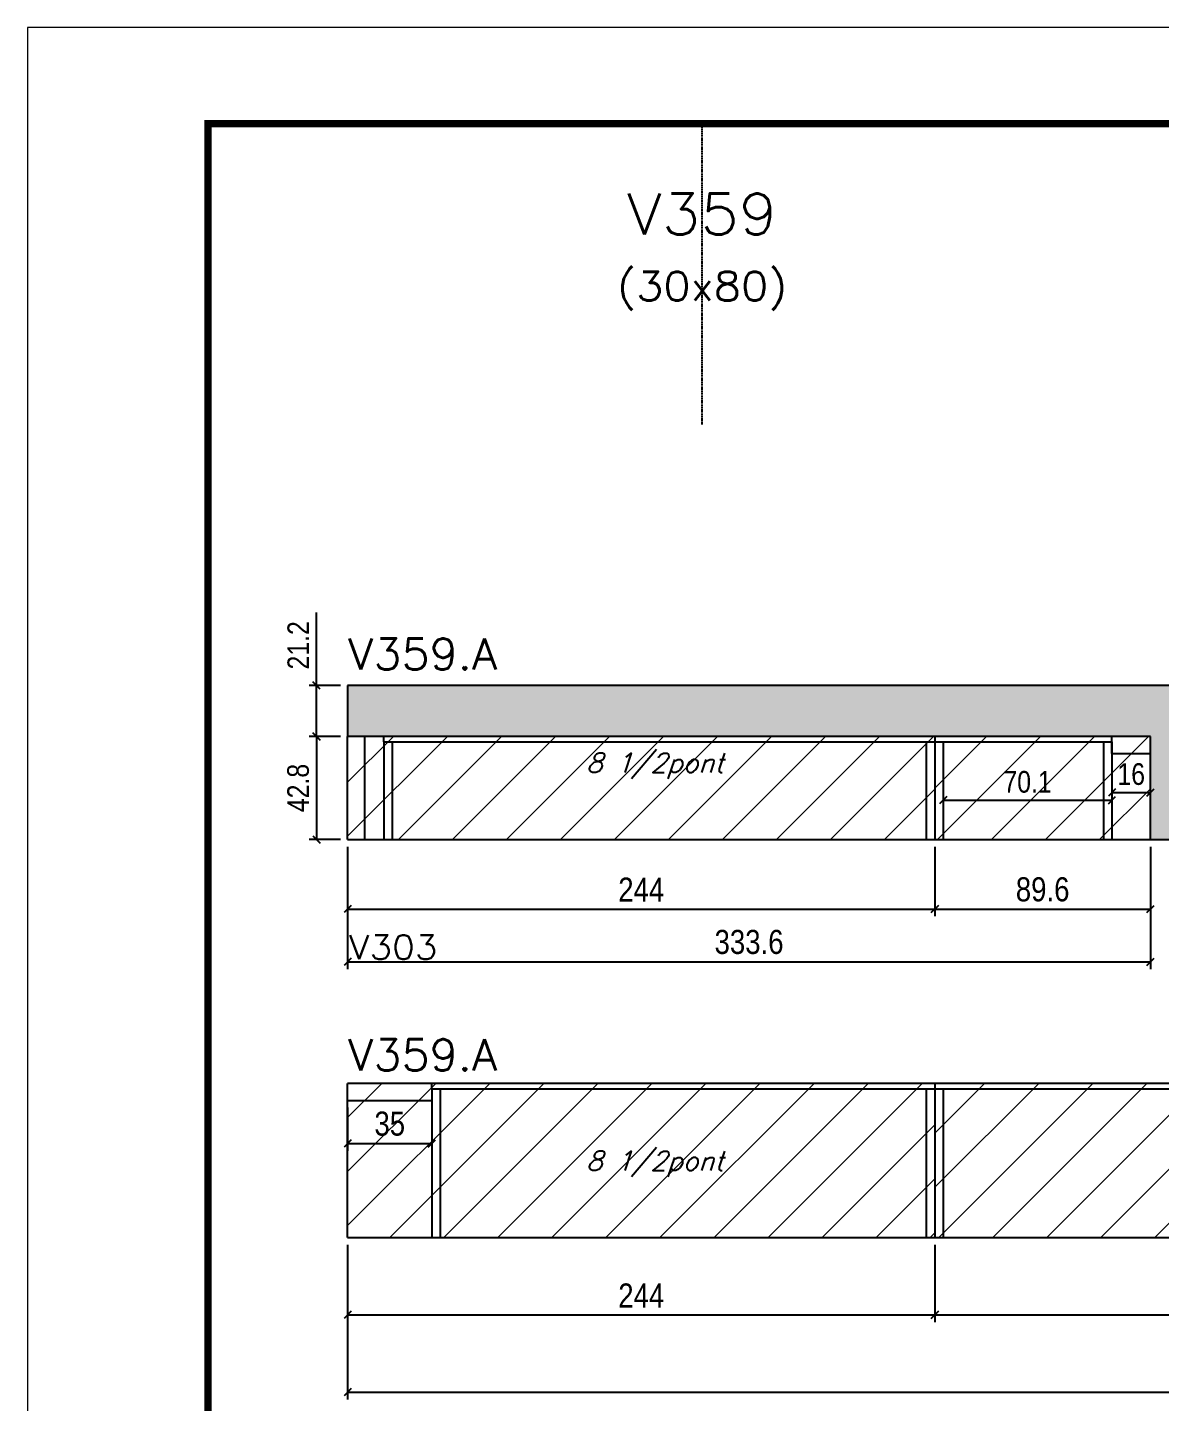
# Model space of a CAD drawing. Extents: x 137137 to 143418, y 10464 to 34486.
# Drawn here: x 140321 to 140791, y 31618 to 32189 of the extents above; entities that cross this region are included whole.
import ezdxf
from ezdxf.enums import TextEntityAlignment as Align

# ---------------------------------------------------------------- set-up
doc = ezdxf.new("R2010")
doc.units = 0
doc.linetypes.add('DASHED', pattern=[0.75, 0.5, -0.25])
doc.linetypes.add('HIDDEN', pattern=[0.375, 0.25, -0.125])
for name, color, linetype in [('5', 5, 'Continuous'), ('COTA', 241, 'Continuous'), ('Painéis', 200, 'Continuous'), ('SARR_2.2x7', 40, 'Continuous'), ('SARR_3.5x7', 81, 'Continuous'), ('texto', 7, 'Continuous'), ('Texto de Titulo', 7, 'Continuous'), ('Texto Qtd Sarr', 242, 'Continuous')]:
    doc.layers.add(name, color=color, linetype=linetype)
for name, color, linetype, lineweight in [('Escoras', 2, 'Continuous', 25), ('Folhas', 255, 'Continuous', 9), ('Hachura', 251, 'Continuous', 9), ('SARRAFO DE PRESSAO', 251, 'DASHED', 9), ('Texto Seção', 7, 'Continuous', 15)]:
    doc.layers.add(name, color=color, linetype=linetype, lineweight=lineweight)
doc.styles.add('COTA TECNICA', font='techl___.ttf', dxfattribs={"height": 10})
doc.styles.add('COTA TECNICA-50', font='techl___.ttf', dxfattribs={"height": 9})
doc.styles.add('REGUA-120', font='ROMANS.shx', dxfattribs={"height": 15})
doc.styles.add('Romans', font='romans.shx')
doc.dimstyles.new('COTA PAINEL-50', dxfattribs={"dimtxt": 9, "dimasz": 3, "dimexe": 3, "dimexo": 3, "dimgap": 3, "dimtad": 1, "dimdec": 1, "dimzin": 12, "dimdsep": 46, "dimtxsty": 'COTA TECNICA-50', "dimblk1": 'OBLIQUE', "dimblk2": 'OBLIQUE', "dimsah": 1, "dimcen": 0.9, "dimclrd": 4, "dimclre": 4, "dimclrt": 240, "dimadec": 1, "dimazin": 3, "dimtfac": 1, "dimtdec": 1, "dimtmove": 0, "dimatfit": 3, "dimfxl": 1, "dimtolj": 1, "dimtzin": 12, "dimarcsym": 0})
doc.dimstyles.new('PAINEL', dxfattribs={"dimtxt": 10, "dimasz": 3, "dimexe": 3, "dimexo": 3, "dimgap": 3, "dimtad": 1, "dimdec": 1, "dimzin": 12, "dimdsep": 46, "dimtxsty": 'COTA TECNICA', "dimblk1": 'OBLIQUE', "dimblk2": 'OBLIQUE', "dimsah": 1, "dimcen": 0.9, "dimclrd": 4, "dimclre": 4, "dimclrt": 240, "dimadec": 1, "dimazin": 3, "dimtfac": 1, "dimtdec": 1, "dimtmove": 0, "dimatfit": 3, "dimfxl": 1, "dimtolj": 1, "dimtzin": 12, "dimarcsym": 0})

# ---------------------------------------------------------------- blocks, each defined once
blk = doc.blocks.new('9999999999')
at = {"layer": 'Folhas'}
blk.add_lwpolyline([(98138.98, 34190.21), (99623.98, 34190.21), (99623.98, 35240.21), (98138.98, 35240.21)], close=True, dxfattribs=at)
at = {"layer": 'Folhas', "color": 30, "const_width": 3}
blk.add_lwpolyline([(98213.98, 34230.21), (99583.98, 34230.21), (99583.98, 35200.21), (98213.98, 35200.21)], close=True, dxfattribs=at)
blk = doc.blocks.new('titulo1')
at = {"layer": 'Defpoints', "color": 252, "linetype": 'HIDDEN', "ltscale": 2}
blk.add_line((0, 0), (0, 125), dxfattribs=at)
at = {"layer": 'Defpoints', "style": 'Romans', "oblique": 15}
blk.add_attdef('FOLHA', text='', height=10, dxfattribs=at).set_placement((0, 15.58), align=Align.MIDDLE_CENTER)
at = {"layer": 'Texto Qtd Sarr', "color": 3, "style": 'Romans', "oblique": 15}
for tag, height, p in [('TITULO', 17, (0, 71.45)), ('SEÇÃO', 12, (0, 41.55))]:
    blk.add_attdef(tag, text='', height=height, dxfattribs=at).set_placement(p, align=Align.MIDDLE_CENTER)
blk = doc.blocks.new('_Oblique')
at = {"color": 0, "linetype": 'ByBlock', "lineweight": -2}
blk.add_line((-0.5, -0.5), (0.5, 0.5), dxfattribs=at)
blk = doc.blocks.new('*D368')
at = {"layer": 'COTA', "color": 4, "linetype": 'ByBlock', "lineweight": -2, "transparency": 16777216}
for p, q in [((140453.83, 31682.73), (140453.83, 31650.54)), ((140697.83, 31682.73), (140697.83, 31650.54)), ((140453.83, 31653.54), (140697.83, 31653.54))]:
    blk.add_line(p, q, dxfattribs=at)
at = {"layer": 'Defpoints', "color": 0, "linetype": 'ByBlock', "transparency": 16777216}
for p in [(140453.83, 31685.73), (140697.83, 31685.73), (140697.83, 31653.54)]:
    blk.add_point(p, dxfattribs=at)
at = {"layer": 'COTA', "color": 4, "linetype": 'ByBlock', "lineweight": -2, "transparency": 16777216, "xscale": 3, "yscale": 3, "zscale": 3, "rotation": 180}
blk.add_blockref('_Oblique', (140453.83, 31653.54), dxfattribs=at)
at = {"layer": 'COTA', "color": 4, "linetype": 'ByBlock', "lineweight": -2, "transparency": 16777216, "xscale": 3, "yscale": 3, "zscale": 3}
blk.add_blockref('_Oblique', (140697.83, 31653.54), dxfattribs=at)
at = {"layer": 'COTA', "color": 240, "linetype": 'ByBlock', "transparency": 16777216, "insert": (140575.83, 31661.62), "char_height": 10, "attachment_point": 5, "style": 'COTA TECNICA'}
blk.add_mtext('\\A1;244', dxfattribs=at)
blk = doc.blocks.new('*D369')
at = {"layer": 'COTA', "color": 4, "linetype": 'ByBlock', "lineweight": -2, "transparency": 16777216}
for p, q in [((140697.83, 31682.73), (140697.83, 31650.54)), ((140941.83, 31682.73), (140941.83, 31650.54)), ((140697.83, 31653.54), (140941.83, 31653.54))]:
    blk.add_line(p, q, dxfattribs=at)
at = {"layer": 'Defpoints', "color": 0, "linetype": 'ByBlock', "transparency": 16777216}
for p in [(140697.83, 31685.73), (140941.83, 31685.73), (140941.83, 31653.54)]:
    blk.add_point(p, dxfattribs=at)
at = {"layer": 'COTA', "color": 4, "linetype": 'ByBlock', "lineweight": -2, "transparency": 16777216, "xscale": 3, "yscale": 3, "zscale": 3, "rotation": 180}
blk.add_blockref('_Oblique', (140697.83, 31653.54), dxfattribs=at)
at = {"layer": 'COTA', "color": 4, "linetype": 'ByBlock', "lineweight": -2, "transparency": 16777216, "xscale": 3, "yscale": 3, "zscale": 3}
blk.add_blockref('_Oblique', (140941.83, 31653.54), dxfattribs=at)
at = {"layer": 'COTA', "color": 240, "linetype": 'ByBlock', "transparency": 16777216, "insert": (140819.83, 31661.62), "char_height": 10, "attachment_point": 5, "style": 'COTA TECNICA'}
blk.add_mtext('\\A1;244', dxfattribs=at)
blk = doc.blocks.new('*D441')
at = {"layer": 'COTA', "color": 4, "linetype": 'ByBlock', "lineweight": -2, "transparency": 16777216}
for p, q in [((140453.83, 31848.15), (140453.83, 31819.24)), ((140697.83, 31848.15), (140697.83, 31819.24)), ((140453.83, 31822.24), (140697.83, 31822.24))]:
    blk.add_line(p, q, dxfattribs=at)
at = {"layer": 'Defpoints', "color": 0, "linetype": 'ByBlock', "transparency": 16777216}
for p in [(140453.83, 31851.15), (140697.83, 31851.15), (140697.83, 31822.24)]:
    blk.add_point(p, dxfattribs=at)
at = {"layer": 'COTA', "color": 4, "linetype": 'ByBlock', "lineweight": -2, "transparency": 16777216, "xscale": 3, "yscale": 3, "zscale": 3, "rotation": 180}
blk.add_blockref('_Oblique', (140453.83, 31822.24), dxfattribs=at)
at = {"layer": 'COTA', "color": 4, "linetype": 'ByBlock', "lineweight": -2, "transparency": 16777216, "xscale": 3, "yscale": 3, "zscale": 3}
blk.add_blockref('_Oblique', (140697.83, 31822.24), dxfattribs=at)
at = {"layer": 'COTA', "color": 240, "linetype": 'ByBlock', "transparency": 16777216, "insert": (140575.83, 31830.31), "char_height": 10, "attachment_point": 5, "style": 'COTA TECNICA'}
blk.add_mtext('\\A1;244', dxfattribs=at)
blk = doc.blocks.new('*D442')
at = {"layer": 'COTA', "color": 4, "linetype": 'ByBlock', "lineweight": -2, "transparency": 16777216}
for p, q in [((140697.83, 31848.15), (140697.83, 31819.24)), ((140787.43, 31848.15), (140787.43, 31819.24)), ((140697.83, 31822.24), (140787.43, 31822.24))]:
    blk.add_line(p, q, dxfattribs=at)
at = {"layer": 'Defpoints', "color": 0, "linetype": 'ByBlock', "transparency": 16777216}
for p in [(140697.83, 31851.15), (140787.43, 31851.15), (140787.43, 31822.24)]:
    blk.add_point(p, dxfattribs=at)
at = {"layer": 'COTA', "color": 4, "linetype": 'ByBlock', "lineweight": -2, "transparency": 16777216, "xscale": 3, "yscale": 3, "zscale": 3, "rotation": 180}
blk.add_blockref('_Oblique', (140697.83, 31822.24), dxfattribs=at)
at = {"layer": 'COTA', "color": 4, "linetype": 'ByBlock', "lineweight": -2, "transparency": 16777216, "xscale": 3, "yscale": 3, "zscale": 3}
blk.add_blockref('_Oblique', (140787.43, 31822.24), dxfattribs=at)
at = {"layer": 'COTA', "color": 240, "linetype": 'ByBlock', "transparency": 16777216, "insert": (140742.63, 31830.37), "char_height": 10, "attachment_point": 5, "style": 'COTA TECNICA'}
blk.add_mtext('\\A1;89.6', dxfattribs=at)
blk = doc.blocks.new('*D449')
at = {"layer": 'Defpoints', "color": 0, "linetype": 'ByBlock', "transparency": 16777216}
for p in [(140453.83, 31893.95), (140440.86, 31851.15), (140453.83, 31851.15)]:
    blk.add_point(p, dxfattribs=at)
at = {"layer": 'Escoras', "color": 4, "linetype": 'ByBlock', "lineweight": -2, "transparency": 16777216}
for p, q in [((140450.83, 31893.95), (140437.86, 31893.95)), ((140440.86, 31893.95), (140440.86, 31851.15)), ((140450.83, 31851.15), (140437.86, 31851.15))]:
    blk.add_line(p, q, dxfattribs=at)
at = {"layer": 'Escoras', "color": 4, "linetype": 'ByBlock', "lineweight": -2, "transparency": 16777216, "xscale": 3, "yscale": 3, "zscale": 3}
for p, rotation in [((140440.86, 31893.95), 90), ((140440.86, 31851.15), 270)]:
    blk.add_blockref('_Oblique', p, dxfattribs=dict(at, rotation=rotation))
at = {"layer": 'Escoras', "color": 240, "linetype": 'ByBlock', "transparency": 16777216, "insert": (140433.28, 31872.55), "char_height": 9, "attachment_point": 5, "rotation": 90, "style": 'COTA TECNICA-50'}
blk.add_mtext('\\A1;42.8', dxfattribs=at)
blk = doc.blocks.new('*D450')
at = {"layer": 'Defpoints', "color": 0, "linetype": 'ByBlock', "transparency": 16777216}
for p in [(140440.86, 31915.15), (140453.83, 31915.15), (140453.83, 31893.95)]:
    blk.add_point(p, dxfattribs=at)
at = {"layer": 'Escoras', "color": 4, "linetype": 'ByBlock', "lineweight": -2, "transparency": 16777216}
for p, q in [((140440.86, 31915.15), (140440.86, 31945.51)), ((140450.83, 31915.15), (140437.86, 31915.15)), ((140440.86, 31893.95), (140440.86, 31915.15)), ((140450.83, 31893.95), (140437.86, 31893.95))]:
    blk.add_line(p, q, dxfattribs=at)
at = {"layer": 'Escoras', "color": 4, "linetype": 'ByBlock', "lineweight": -2, "transparency": 16777216, "xscale": 3, "yscale": 3, "zscale": 3}
for p, rotation in [((140440.86, 31915.15), 90), ((140440.86, 31893.95), 270)]:
    blk.add_blockref('_Oblique', p, dxfattribs=dict(at, rotation=rotation))
at = {"layer": 'Escoras', "color": 240, "linetype": 'ByBlock', "transparency": 16777216, "insert": (140433.31, 31931.83), "char_height": 9, "attachment_point": 5, "rotation": 90, "style": 'COTA TECNICA-50'}
blk.add_mtext('\\A1;21.2', dxfattribs=at)
blk = doc.blocks.new('*D431')
at = {"layer": 'Defpoints', "color": 0, "linetype": 'ByBlock', "transparency": 16777216}
for p in [(140701.29, 31867.46), (140771.43, 31867.46), (140771.43, 31867.46)]:
    blk.add_point(p, dxfattribs=at)
at = {"layer": 'Escoras', "color": 4, "linetype": 'ByBlock', "lineweight": -2, "transparency": 16777216}
blk.add_line((140701.29, 31867.46), (140771.43, 31867.46), dxfattribs=at)
at = {"layer": 'Escoras', "color": 4, "linetype": 'ByBlock', "lineweight": -2, "transparency": 16777216, "xscale": 3, "yscale": 3, "zscale": 3, "rotation": 180}
blk.add_blockref('_Oblique', (140701.29, 31867.46), dxfattribs=at)
at = {"layer": 'Escoras', "color": 4, "linetype": 'ByBlock', "lineweight": -2, "transparency": 16777216, "xscale": 3, "yscale": 3, "zscale": 3}
blk.add_blockref('_Oblique', (140771.43, 31867.46), dxfattribs=at)
at = {"layer": 'Escoras', "color": 240, "linetype": 'ByBlock', "transparency": 16777216, "insert": (140736.36, 31875.05), "char_height": 9, "attachment_point": 5, "style": 'COTA TECNICA-50'}
blk.add_mtext('\\A1;70.1', dxfattribs=at)
blk = doc.blocks.new('*D432')
at = {"layer": 'Defpoints', "color": 0, "linetype": 'ByBlock', "transparency": 16777216}
for p in [(140771.43, 31870.68), (140787.43, 31870.68), (140787.43, 31870.68)]:
    blk.add_point(p, dxfattribs=at)
at = {"layer": 'Escoras', "color": 4, "linetype": 'ByBlock', "lineweight": -2, "transparency": 16777216}
blk.add_line((140771.43, 31870.68), (140787.43, 31870.68), dxfattribs=at)
at = {"layer": 'Escoras', "color": 4, "linetype": 'ByBlock', "lineweight": -2, "transparency": 16777216, "xscale": 3, "yscale": 3, "zscale": 3, "rotation": 180}
blk.add_blockref('_Oblique', (140771.43, 31870.68), dxfattribs=at)
at = {"layer": 'Escoras', "color": 4, "linetype": 'ByBlock', "lineweight": -2, "transparency": 16777216, "xscale": 3, "yscale": 3, "zscale": 3}
blk.add_blockref('_Oblique', (140787.43, 31870.68), dxfattribs=at)
at = {"layer": 'Escoras', "color": 240, "linetype": 'ByBlock', "transparency": 16777216, "insert": (140779.43, 31878.27), "char_height": 9, "attachment_point": 5, "style": 'COTA TECNICA-50'}
blk.add_mtext('\\A1;16', dxfattribs=at)
blk = doc.blocks.new('*D461')
at = {"layer": 'COTA', "color": 4, "lineweight": -2, "ltscale": 25, "transparency": 16777216}
for p, q in [((140453.83, 31848.15), (140453.83, 31797.28)), ((140787.43, 31848.15), (140787.43, 31797.28)), ((140453.83, 31800.28), (140787.43, 31800.28))]:
    blk.add_line(p, q, dxfattribs=at)
at = {"layer": 'Defpoints', "color": 0, "ltscale": 25, "transparency": 16777216}
for p in [(140453.83, 31851.15), (140787.43, 31851.15), (140787.43, 31800.28)]:
    blk.add_point(p, dxfattribs=at)
at = {"layer": 'COTA', "color": 4, "lineweight": -2, "ltscale": 25, "transparency": 16777216, "xscale": 3, "yscale": 3, "zscale": 3, "rotation": 180}
blk.add_blockref('_Oblique', (140453.83, 31800.28), dxfattribs=at)
at = {"layer": 'COTA', "color": 4, "lineweight": -2, "ltscale": 25, "transparency": 16777216, "xscale": 3, "yscale": 3, "zscale": 3}
blk.add_blockref('_Oblique', (140787.43, 31800.28), dxfattribs=at)
at = {"layer": 'COTA', "color": 240, "ltscale": 25, "transparency": 16777216, "insert": (140620.63, 31808.5), "char_height": 10, "attachment_point": 5, "style": 'COTA TECNICA'}
blk.add_mtext('\\A1;333.6', dxfattribs=at)
blk = doc.blocks.new('*D1762')
at = {"layer": 'COTA', "color": 4, "lineweight": -2, "ltscale": 25, "transparency": 16777216}
for p, q in [((140453.83, 31682.73), (140453.83, 31618.42)), ((141673.83, 31682.73), (141673.83, 31618.42)), ((140453.83, 31621.42), (141673.83, 31621.42))]:
    blk.add_line(p, q, dxfattribs=at)
at = {"layer": 'Defpoints', "color": 0, "ltscale": 25, "transparency": 16777216}
for p in [(140453.83, 31685.73), (141673.83, 31685.73), (141673.83, 31621.42)]:
    blk.add_point(p, dxfattribs=at)
at = {"layer": 'COTA', "color": 4, "lineweight": -2, "ltscale": 25, "transparency": 16777216, "xscale": 3, "yscale": 3, "zscale": 3, "rotation": 180}
blk.add_blockref('_Oblique', (140453.83, 31621.42), dxfattribs=at)
at = {"layer": 'COTA', "color": 4, "lineweight": -2, "ltscale": 25, "transparency": 16777216, "xscale": 3, "yscale": 3, "zscale": 3}
blk.add_blockref('_Oblique', (141673.83, 31621.42), dxfattribs=at)
at = {"layer": 'COTA', "color": 240, "ltscale": 25, "transparency": 16777216, "insert": (141063.83, 31629.52), "char_height": 10, "attachment_point": 5, "style": 'COTA TECNICA'}
blk.add_mtext('\\A1;1220', dxfattribs=at)
blk = doc.blocks.new('*D1796')
at = {"layer": 'COTA', "color": 4, "lineweight": -2, "ltscale": 25, "transparency": 16777216}
for p, q in [((140453.83, 31739.73), (140453.83, 31721.78)), ((140488.83, 31739.73), (140488.83, 31721.78)), ((140453.83, 31724.78), (140488.83, 31724.78))]:
    blk.add_line(p, q, dxfattribs=at)
at = {"layer": 'Defpoints', "color": 0, "ltscale": 25, "transparency": 16777216}
for p in [(140453.83, 31742.73), (140488.83, 31742.73), (140488.83, 31724.78)]:
    blk.add_point(p, dxfattribs=at)
at = {"layer": 'COTA', "color": 4, "lineweight": -2, "ltscale": 25, "transparency": 16777216, "xscale": 3, "yscale": 3, "zscale": 3, "rotation": 180}
blk.add_blockref('_Oblique', (140453.83, 31724.78), dxfattribs=at)
at = {"layer": 'COTA', "color": 4, "lineweight": -2, "ltscale": 25, "transparency": 16777216, "xscale": 3, "yscale": 3, "zscale": 3}
blk.add_blockref('_Oblique', (140488.83, 31724.78), dxfattribs=at)
at = {"layer": 'COTA', "color": 240, "ltscale": 25, "transparency": 16777216, "insert": (140471.33, 31732.99), "char_height": 10, "attachment_point": 5, "style": 'COTA TECNICA'}
blk.add_mtext('\\A1;35', dxfattribs=at)

msp = doc.modelspace()

# ---------------------------------------------------------------- hatches: boundary and pattern name
at = {"layer": 'COTA', "linetype": 'ByBlock'}
h = msp.add_hatch(dxfattribs=at)
h.set_pattern_fill('AR-CONC', color=256, scale=0.03)
h.set_pattern_definition([(50, (0, 60.2437), (5.46554007, -0.47817257), [0.5715, -6.2865]), (355, (0, 60.2437), (-1.05730264, 5.73170536), [0.4572, -5.02921753]), (100.4514447, (0.4555, 60.204), (4.40823741, 5.25353256), [0.48570026, -5.34270734]), (46.1842, (0, 61.7677), (8.13237123, -1.26126984), [0.85725, -9.42975]), (96.6355576, (0.678, 61.6625), (7.122124, 7.42278374), [0.7285507, -8.01406824]), (351.184151, (0, 61.768), (7.122124, 7.42278374), [0.685799, -7.54379196]), (21, (0.762, 61.3867), (4.54843174, -3.06795595), [0.5715, -6.2865]), (326, (0.762, 61.3867), (1.85406085, 5.52563898), [0.4572, -5.0292]), (71.451445, (1.141, 61.131), (6.40249258, 2.45768307), [0.48570026, -5.34269813]), (37.5, (0, 60.2437), (0.092658098, 2.536651166), [0, -4.96824, 0, -5.1054, 0, -5.04825]), (7.5, (0, 60.2437), (2.004589875, 3.005417245), [0, -2.91084, 0, -4.85394, 0, -1.92405]), (327.5, (-1.6993, 60.2437), (4.067717855, -0.17186232), [0, -1.905, 0, -5.9436, 0, -7.8867]), (317.5, (-2.4613, 60.2437), (4.44387544, 0.76279473), [0, -2.4765, 0, -3.94716, 0, -5.6007])])
h.paths.add_polyline_path([(140835.43, 31893.95), (141040.83, 31893.95), (141178.83, 31893.95), (141338.83, 31893.95), (141338.83, 31851.15), (141365.83, 31851.15), (141365.83, 31915.15), (140453.83, 31915.15), (140453.83, 31893.95), (140787.43, 31893.95), (140787.43, 31851.15), (140835.43, 31851.15)])
at = {"layer": 'Hachura', "linetype": 'ByBlock'}
h = msp.add_hatch(dxfattribs=at)
h.set_pattern_fill('ANSI31', color=256, scale=5)
h.set_pattern_definition([(45, (6544.79, 3843.139), (-11.2253202, 11.2253202), [])])
h.paths.add_polyline_path([(140453.83, 31893.95), (140453.83, 31851.15), (140697.83, 31851.15), (140697.83, 31893.95)])
h = msp.add_hatch(dxfattribs=at)
h.set_pattern_fill('ANSI31', color=256, scale=5)
h.set_pattern_definition([(45, (0, 60.244), (-11.2253202, 11.2253202), [])])
h.paths.add_polyline_path([(140697.83, 31893.95), (140697.83, 31851.15), (140787.43, 31851.15), (140787.43, 31893.95)])
h = msp.add_hatch(dxfattribs=at)
h.set_pattern_fill('ANSI31', color=256, scale=5)
h.set_pattern_definition([(45, (0, 77.52), (-11.2253202, 11.2253202), [])])
h.paths.add_polyline_path([(140697.83, 31685.73), (140697.83, 31749.73), (140453.83, 31749.73), (140453.83, 31685.73)])
h.paths.add_polyline_path([(140460.92, 31723.29), (140482.5, 31723.29), (140482.5, 31743.87), (140460.92, 31743.87)], flags=24)
h = msp.add_hatch(dxfattribs=at)
h.set_pattern_fill('ANSI31', color=256, scale=5)
h.set_pattern_definition([(45, (6544.79, 3677.721), (-11.2253202, 11.2253202), [])])
h.paths.add_polyline_path([(140697.83, 31749.73), (140697.83, 31685.73), (140941.83, 31685.73), (140941.83, 31749.73)])

# ---------------------------------------------------------------- linework, layer by layer
at = {"layer": 'COTA', "linetype": 'ByBlock'}
for p, q in [((141365.83, 31915.15), (140453.83, 31915.15)), ((140453.83, 31915.15), (140453.83, 31893.95)), ((140787.43, 31851.15), (140835.43, 31851.15))]:
    msp.add_line(p, q, dxfattribs=at)
at = {"layer": 'Painéis', "linetype": 'ByBlock'}
for p, q in [((140453.83, 31851.15), (140453.83, 31893.95)), ((140697.83, 31893.95), (140697.83, 31851.15)), ((140787.43, 31851.15), (140787.43, 31893.95)), ((140453.83, 31851.15), (140787.43, 31851.15)), ((140453.83, 31685.73), (140453.83, 31749.73)), ((140697.83, 31749.73), (140697.83, 31685.73)), ((140453.83, 31685.73), (141673.83, 31685.73))]:
    msp.add_line(p, q, dxfattribs=at)
for points in [[(140787.43, 31893.95), (140453.83, 31893.95)], [(141673.83, 31749.73), (141178.83, 31749.73), (141040.83, 31749.73), (141040.83, 31749.73), (140453.83, 31749.73)]]:
    msp.add_lwpolyline(points, dxfattribs=at)
at = {"layer": 'SARR_2.2x7', "linetype": 'Continuous', "ltscale": 50}
for p, q in [((140460.83, 31893.95), (140460.83, 31851.15)), ((140468.83, 31891.75), (140468.83, 31893.95)), ((140468.83, 31891.75), (140697.83, 31891.75)), ((140697.83, 31891.75), (140771.43, 31891.75)), ((140771.43, 31886.95), (140771.43, 31893.95)), ((140771.43, 31886.95), (140787.43, 31886.95)), ((140488.83, 31747.53), (140488.83, 31749.73)), ((140488.83, 31747.53), (140697.83, 31747.53)), ((140697.83, 31747.53), (140941.83, 31747.53)), ((140453.83, 31742.73), (140488.83, 31742.73))]:
    msp.add_line(p, q, dxfattribs=at)
at = {"layer": 'SARR_3.5x7'}
for p, q in [((140468.83, 31891.75), (140468.83, 31851.15)), ((140472.33, 31891.75), (140472.33, 31851.15)), ((140694.29, 31891.75), (140694.29, 31851.15)), ((140701.29, 31891.75), (140701.29, 31851.15)), ((140767.89, 31891.75), (140767.89, 31851.15)), ((140771.43, 31891.75), (140771.43, 31851.15)), ((140488.83, 31747.53), (140488.83, 31685.73)), ((140492.33, 31747.53), (140492.33, 31685.73)), ((140694.29, 31747.53), (140694.29, 31685.73)), ((140701.29, 31747.53), (140701.29, 31685.73))]:
    msp.add_line(p, q, dxfattribs=at)

# ---------------------------------------------------------------- block references
at = {"layer": 'SARRAFO DE PRESSAO', "color": 6, "linetype": 'ByBlock'}
msp.add_blockref('9999999999', (42181.81, -3051.58), dxfattribs=at)
at = {"layer": 'Texto Seção'}
ref = msp.add_blockref('titulo1', (140601.17, 32023.63), dxfattribs=at)
ref.add_attrib('TITULO', 'V359', dxfattribs={"layer": 'Texto de Titulo', "color": 7, "height": 17, "style": 'Romans', "width": 1.1}).set_placement((140601.17, 32111.13), align=Align.MIDDLE_CENTER)
ref.add_attrib('SEÇÃO', '(30x80)', dxfattribs={"layer": 'Texto de Titulo', "color": 7, "height": 12, "style": 'Romans', "width": 1.1}).set_placement((140601.17, 32081.13), align=Align.MIDDLE_CENTER)

# ---------------------------------------------------------------- texts
at = {"layer": '5', "style": 'REGUA-120', "width": 1.1}
msp.add_text('V303', height=10, dxfattribs=at).set_placement((140454.41, 31801.38))
at = {"layer": 'texto', "color": 2, "char_height": 8, "attachment_point": 5, "style": 'Romans'}
for insert in [(140581.46, 31881.7), (140581.46, 31716.28)]:
    msp.add_mtext('{\\Q19;\\C256;8 1/2pont}', dxfattribs=dict(at, insert=insert))
at = {"layer": 'Texto Seção', "style": 'REGUA-120', "width": 1.05}
for p in [(140454, 31921.73), (140454, 31755.11)]:
    msp.add_text('V359.A', height=13, dxfattribs=at).set_placement(p)

# ---------------------------------------------------------------- dimensions: what is measured, and where the dimension line sits
at = {"layer": 'COTA', "linetype": 'ByBlock'}
for base, p1, p2, picture, middle in [((140697.83, 31822.24), (140453.83, 31851.15), (140697.83, 31851.15), '*D441', (140575.83, 31830.31)), ((140697.83, 31653.54), (140453.83, 31685.73), (140697.83, 31685.73), '*D368', (140575.83, 31661.62))]:
    dim = msp.add_linear_dim(base=base, p1=p1, p2=p2, dimstyle='PAINEL', dxfattribs=at)
    dim.commit()
    dim.dimension.update_dxf_attribs({"geometry": picture, "text_midpoint": middle})
at = {"layer": 'COTA', "ltscale": 25}
for base, p1, p2, picture, middle in [((140787.43, 31800.28), (140453.83, 31851.15), (140787.43, 31851.15), '*D461', (140620.63, 31808.5)), ((140488.83, 31724.78), (140453.83, 31742.73), (140488.83, 31742.73), '*D1796', (140471.33, 31732.99)), ((141673.83, 31621.42), (140453.83, 31685.73), (141673.83, 31685.73), '*D1762', (141063.83, 31629.52))]:
    dim = msp.add_linear_dim(base=base, p1=p1, p2=p2, dimstyle='PAINEL', dxfattribs=at)
    dim.commit()
    dim.dimension.update_dxf_attribs({"geometry": picture, "text_midpoint": middle})
at = {"layer": 'COTA', "linetype": 'ByBlock'}
for base, p1, p2, picture, middle in [((140787.43, 31822.24), (140697.83, 31851.15), (140787.43, 31851.15), '*D442', (140742.63, 31830.37)), ((140941.83, 31653.54), (140697.83, 31685.73), (140941.83, 31685.73), '*D369', (140819.83, 31661.62))]:
    dim = msp.add_linear_dim(base=base, p1=p1, p2=p2, dimstyle='PAINEL', override={"dimtmove": 1}, dxfattribs=at)
    dim.commit()
    dim.dimension.update_dxf_attribs({"geometry": picture, "text_midpoint": middle})
at = {"layer": 'Escoras', "linetype": 'ByBlock'}
for base, p2, picture, middle in [((140440.86, 31915.15), (140453.83, 31915.15), '*D450', (140433.31, 31931.83)), ((140440.86, 31851.15), (140453.83, 31851.15), '*D449', (140433.28, 31872.55))]:
    dim = msp.add_linear_dim(base=base, p1=(140453.83, 31893.95), p2=p2, angle=90, dimstyle='COTA PAINEL-50', override={"dimarcsym": 1}, dxfattribs=at)
    dim.commit()
    dim.dimension.update_dxf_attribs({"geometry": picture, "text_midpoint": middle})
for base, p1, p2, picture, middle in [((140787.43, 31870.68), (140771.43, 31870.68), (140787.43, 31870.68), '*D432', (140779.43, 31878.27)), ((140771.43, 31867.46), (140701.29, 31867.46), (140771.43, 31867.46), '*D431', (140736.36, 31875.05))]:
    dim = msp.add_linear_dim(base=base, p1=p1, p2=p2, dimstyle='COTA PAINEL-50', override={"dimarcsym": 1}, dxfattribs=at)
    dim.commit()
    dim.dimension.update_dxf_attribs({"geometry": picture, "text_midpoint": middle})

doc.saveas('drawing.dxf')
